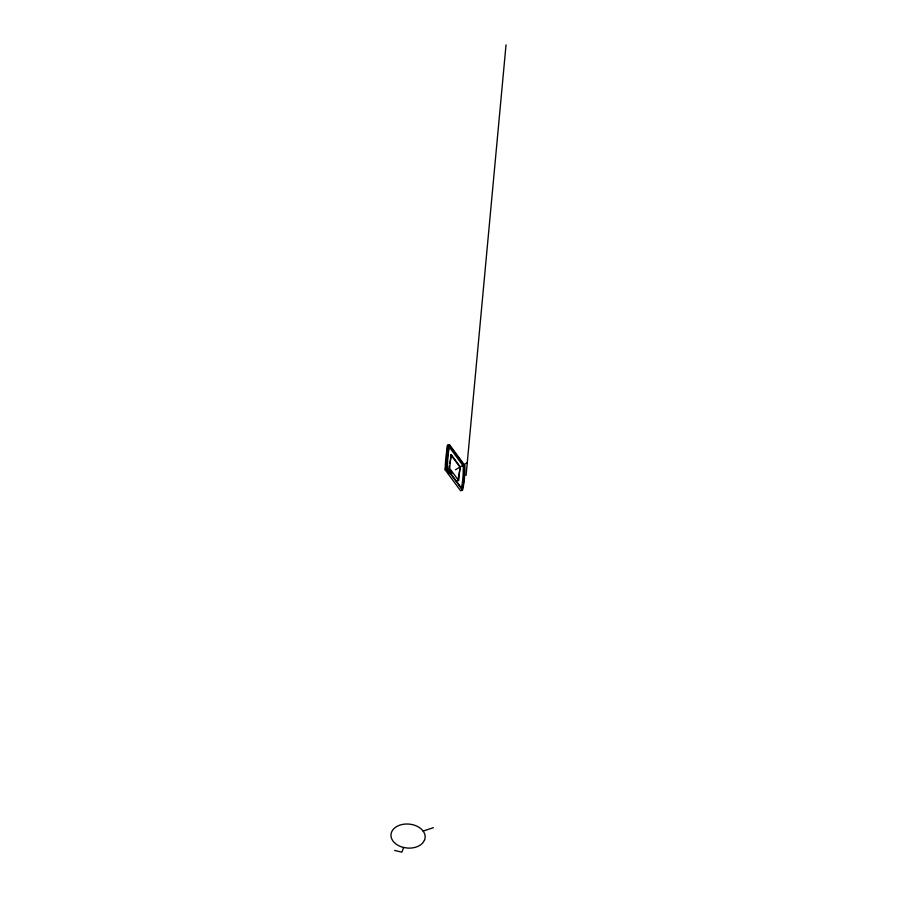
<?xml version="1.0" encoding="UTF-8"?>
<svg xmlns="http://www.w3.org/2000/svg" width="897" height="897" viewBox="0 0 897 897"><rect width="100%" height="100%" fill="white"/><g stroke="black" fill="none" stroke-linecap="round" stroke-linejoin="round"><path stroke-width="1.35" d="M447.513 445.271L447.513 446.874A71.704 11.313 -75.7 0 1 445.237 469.927L460.621 490.782L462.527 490.143A99.948 37.775 71.6 0 0 464.814 465.487L449.419 444.632L447.513 445.271L447.143 447.738A71.031 11.213 -75.7 0 0 445.226 468.324L445.226 469.927L447.132 469.288A99.948 37.775 71.6 0 1 449.419 444.632M466.081 475.399L506.031 44.85M448.881 468.604L449.386 465.868M449.902 463.144L451.449 454.947L460.385 467.068L457.818 480.725M449.722 445.731L449.419 447.02A99.085 37.45 71.6 0 0 447.525 467.415L447.547 469.153L462.235 489.056L462.538 487.766A99.085 37.45 71.6 0 0 464.422 467.371L464.399 465.633L449.722 445.731L448.567 446.101L463.256 466.014L463.278 467.741A99.085 37.45 71.6 0 1 461.394 488.147M403.684 847.463L401.89 852.15L394.658 850.457M455.497 469.759L467.259 462.706M463.256 466.014L464.399 465.633M423.137 831.082L433.408 827.673M449.689 469.703L452.133 473.011M447.132 469.288L462.527 490.143M446.672 470.51L449.105 473.818M463.558 481.039A71.704 49.795 23.8 0 1 463.2 483.057M450.944 454.869L449.689 468.436L458.715 480.669L459.97 467.113L450.944 454.869M424.449 840.31L422.622 843.09A17.144 12.02 5.3 0 1 407.552 848.08L403.145 847.373A17.144 12.02 5.3 0 1 391.686 831.844A17.144 12.02 5.3 0 1 412.99 824.769A17.144 12.02 5.3 0 1 424.449 840.31"/></g></svg>
